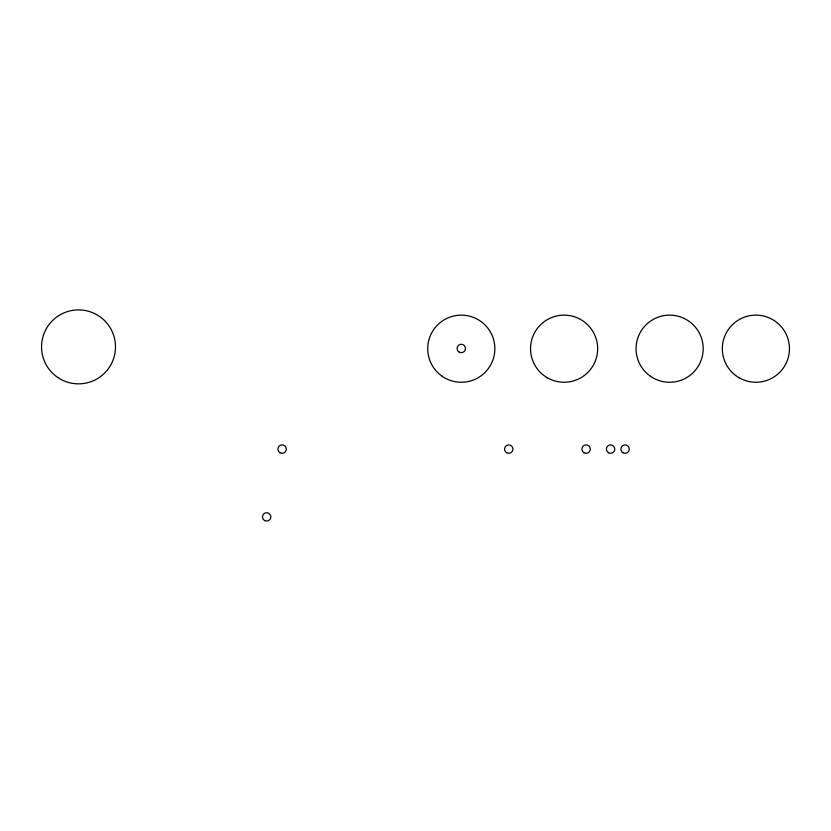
<?xml version="1.0" encoding="UTF-8"?>
<svg xmlns="http://www.w3.org/2000/svg" width="831" height="831" viewBox="0 0 831 831"><rect width="100%" height="100%" fill="white"/><g stroke="black" fill="none" stroke-linecap="round" stroke-linejoin="round"><path stroke-width="1.25" d="M441.967 376.142A33.562 33.562 0 0 0 494.725 351.71A33.562 33.562 0 0 0 447.192 318.242A33.562 33.562 0 0 0 441.967 376.142M459.19 352.115A4.197 4.197 0 0 0 465.485 348.48A4.197 4.197 0 0 0 459.19 344.844A4.197 4.197 0 0 0 459.19 352.115M583.996 452.739A4.197 4.197 0 0 0 590.29 449.104A4.197 4.197 0 0 0 583.996 445.468A4.197 4.197 0 0 0 583.996 452.739M622.98 452.739A4.197 4.197 0 0 0 629.275 449.104A4.197 4.197 0 0 0 622.98 445.468A4.197 4.197 0 0 0 622.98 452.739M506.64 452.739A4.197 4.197 0 0 0 512.935 449.104A4.197 4.197 0 0 0 506.64 445.468A4.197 4.197 0 0 0 506.64 452.739M280.005 452.739A4.197 4.197 0 0 0 286.3 449.104A4.197 4.197 0 0 0 280.005 445.468A4.197 4.197 0 0 0 280.005 452.739M264.57 520.538A4.197 4.197 0 0 0 270.854 516.903A4.197 4.197 0 0 0 264.57 513.267A4.197 4.197 0 0 0 264.57 520.538M608.489 452.739A4.197 4.197 0 0 0 614.784 449.104A4.197 4.197 0 0 0 608.489 445.468A4.197 4.197 0 0 0 608.489 452.739M547.328 377.762A33.562 33.562 0 0 0 597.666 348.698A33.562 33.562 0 0 0 547.328 319.634A33.562 33.562 0 0 0 547.328 377.762M650.299 376.142A33.562 33.562 0 0 0 703.057 351.71A33.562 33.562 0 0 0 655.524 318.242A33.562 33.562 0 0 0 650.299 376.142M739.102 377.762A33.562 33.562 0 0 0 789.45 348.698A33.562 33.562 0 0 0 739.102 319.634A33.562 33.562 0 0 0 739.102 377.762M57.796 377.492A36.969 36.969 0 0 0 115.405 349.508A36.969 36.969 0 0 0 62.367 313.619A36.969 36.969 0 0 0 57.796 377.492"/></g></svg>
